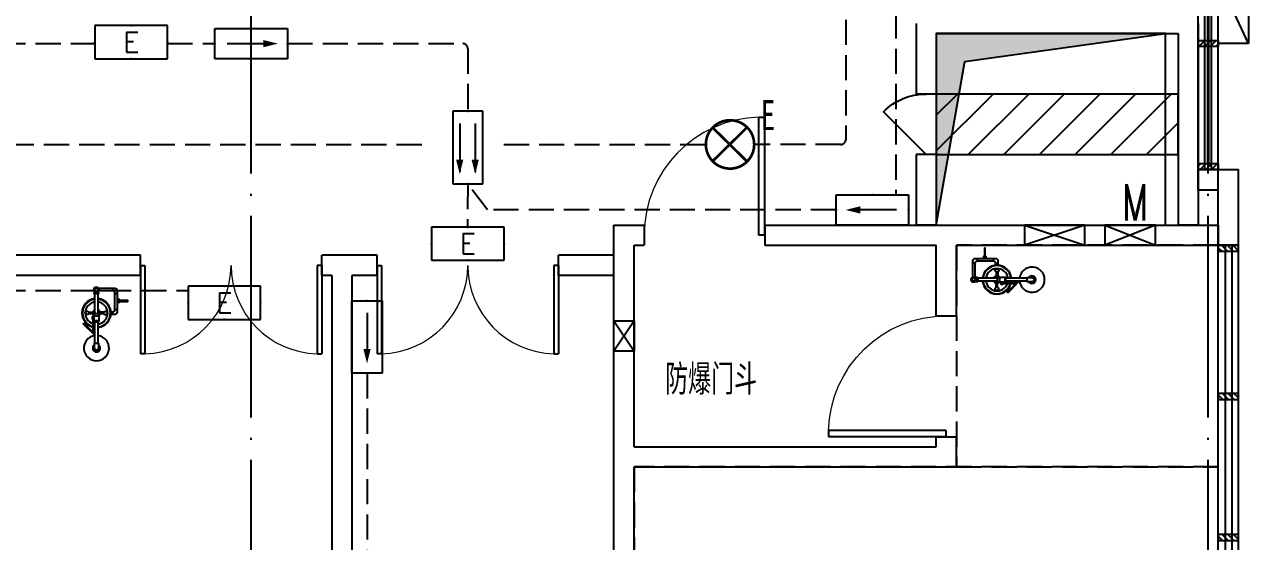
# Model space of a CAD drawing. Extents: x -621157 to 1764546, y -106808 to 741893.
# Drawn here: x 56631 to 68781, y 224510 to 229640 of the extents above; entities that cross this region are included whole.
import ezdxf
from ezdxf.enums import TextEntityAlignment as Align

# ---------------------------------------------------------------- set-up
doc = ezdxf.new("R2010")
doc.units = 0
doc.header["$LTSCALE"] = 1000
doc.header["$MEASUREMENT"] = 0
for name, pattern in [('DASH', [0.35, 0.25, -0.1]), ('XREF-A-101-平面图_t3$0$__DASH', [0.35, 0.25, -0.1]), ('XREF-A-101-平面图_t3$0$DASH', [0.35, 0.25, -0.1]), ('XREF-A-101-平面图_t3$0$DOTE', [2.42, 2, -0.2, 0.02, -0.2])]:
    doc.linetypes.add(name, pattern=pattern)
for name, color, linetype in [('0-底图', 7, 'Continuous'), ('E-EQUIP-LGT', 3, 'Continuous'), ('EQUIP-照明', 3, 'Continuous'), ('TEL_TEXT', 7, 'Continuous'), ('WIRE-应急', 4, 'DASH'), ('WIRE-照明', 4, 'Continuous'), ('XREF-A-101-平面图_t3$0$1212121', 8, 'Continuous'), ('XREF-A-101-平面图_t3$0$A-CURTWALL', 8, 'Continuous'), ('XREF-A-101-平面图_t3$0$A-DOTE', 8, 'Continuous'), ('XREF-A-101-平面图_t3$0$A-PUB_HATCH', 8, 'Continuous'), ('XREF-A-101-平面图_t3$0$A-ROOM-CH', 8, 'Continuous'), ('XREF-A-101-平面图_t3$0$A-SEE', 8, 'Continuous'), ('XREF-A-101-平面图_t3$0$A-WALL', 8, 'Continuous'), ('XREF-A-101-平面图_t3$0$A-WALL-FILL', 8, 'Continuous'), ('XREF-A-101-平面图_t3$0$A-WINDOW', 8, 'Continuous'), ('XREF-A-101-平面图_t3$0$A-开启符号', 8, 'Continuous'), ('XREF-A-101-平面图_t3$0$A-背衬铝板', 8, 'Continuous'), ('XREF-A-101-平面图_t3$0$M-HOLE', 8, 'Continuous'), ('XREF-A-101-平面图_t3$0$家具-实验室家具', 8, 'Continuous'), ('设备-照明', 3, 'Continuous')]:
    doc.layers.add(name, color=color, linetype=linetype)
doc.styles.add('_TEL_DIM', font='SIMPLEX', dxfattribs={"width": 0.8, "height": 3.5, "bigfont": 'HZTXT'})
doc.styles.get("Standard").update_dxf_attribs({"font": 'romans.shx', "bigfont": 'HZDXC.SHX'})
doc.styles.add('STYLE1', font='simhei.ttf')
doc.styles.add('XREF-A-101-平面图_t3$0$-HZDXCROMANS', font='ROMANS.shx', dxfattribs={"bigfont": 'HZDXC.shx'})
doc.styles.add('XREF-A-101-平面图_t3$0$hzdxcROMANS', font='ROMANS', dxfattribs={"width": 0.8, "bigfont": 'HZDXC'})

# ---------------------------------------------------------------- blocks, each defined once
blk = doc.blocks.new('XREF-A-101-平面图_t3$0$G$C869EB286')
at = {"layer": 'XREF-A-101-平面图_t3$0$A-WINDOW'}
h = blk.add_hatch(dxfattribs=at)
h.set_pattern_fill('ANSI31', color=256, scale=25)
h.set_pattern_definition([(45, (-143.957, -89940), (-28.0633, 28.0633), [])])
h.paths.add_polyline_path([(0, 60), (200, 60), (200, 0), (0, 0)])
blk.add_lwpolyline([(0, 60), (200, 60), (200, 0), (0, 0)], close=True, dxfattribs=at)
blk = doc.blocks.new('XREF-A-101-平面图_t3$0$ROOM')
at = {"layer": 'XREF-A-101-平面图_t3$0$A-ROOM-CH', "style": 'XREF-A-101-平面图_t3$0$-HZDXCROMANS', "width": 0.6}
for tag, p in [('中文房间名称', (0, -1000)), ('英文房间名称', (0, -1500))]:
    blk.add_attdef(tag, text='', height=300, dxfattribs=at).set_placement(p, align=Align.CENTER)
blk = doc.blocks.new('XREF-A-101-平面图_t3$0$轴网(3)')
at = {"layer": 'XREF-A-101-平面图_t3$0$A-DOTE', "linetype": 'XREF-A-101-平面图_t3$0$DOTE'}
for p, q in [((57000, -3300), (57000, 43300)), ((66500, -3300), (66500, 43300))]:
    blk.add_line(p, q, dxfattribs=at)
blk = doc.blocks.new('XREF-A-101-平面图_t3$0$Shower_plan')
at = {"layer": 'XREF-A-101-平面图_t3$0$1212121'}
for p, q in [((-20, -112), (-20, -94)), ((-16, -314), (-16, -120)), ((16, -314), (16, -120)), ((20, -112), (20, -94)), ((164, -90), (164, -66)), ((184, -114), (208, -114)), ((212, -177), (208, -177)), ((212, -199), (208, -199)), ((215, -184), (220, -184)), ((215, -193), (220, -193)), ((-94, -290), (-90, -290)), ((-75, -301), (-18, -302)), ((-75, -315), (-22, -315)), ((-34, -355), (-31, -355)), ((-34, -361), (-31, -361)), ((75, -302), (17, -302)), ((75, -316), (22, -316)), ((94, -327), (90, -327)), ((160, -297), (160, -321)), ((184, -274), (208, -274)), ((-16, -607), (-16, -396)), ((16, -607), (16, -396))]:
    blk.add_line(p, q, dxfattribs=at)
for points in [[(-22, -120), (-22, -112), (22, -112), (22, -120)], [(-37, -500), (-34, -500), (-34, -346), (-37, -346)], [(24, -388), (-24, -388), (-24, -338), (-22, -336), (22, -336), (24, -338)]]:
    blk.add_lwpolyline(points, close=True, dxfattribs=at)
for points in [[(143, -321), (184, -321, 0.414214), (208, -297), (208, -90, 0.414214), (184, -66), (23, -66)], [(143, -297), (160, -297, 0.414214), (184, -273), (184, -114, 0.414214), (160, -90), (23, -90)], [(-111, -308, -0.092425), (-109, -301, -0.095768), (-106, -295, -0.100909), (-101, -292, -0.104872), (-94, -290, -0.001591), (-94, -290, -0.100909)], [(-93, -325, -0.034962), (-95, -325, -0.104872), (-101, -324, -0.100909), (-106, -320, -0.095768), (-110, -314, -0.092425), (-111, -308, -0.092425)], [(-37, -349, 0.153738), (-38, -347), (-43, -347, 0.078248), (-44, -349), (-44, -364, 0.153738), (-43, -367), (-38, -367, 0.153738), (-37, -364)], [(92, -292, -0.034962), (94, -292, -0.104872), (100, -293, -0.100909), (106, -297, -0.095768), (109, -303, -0.092425), (110, -310, -0.092425)], [(110, -310, -0.092425), (109, -316, -0.095768), (105, -322, -0.100909), (100, -326, -0.104872), (94, -327, -0.001591), (94, -327, -0.100909)], [(-16, -530), (-128, -419, -1), (-122, -414)], [(-122, -414), (-53, -483, -1)], [(-37, -491), (-54, -491, -1), (-54, -483), (-37, -483)], [(-23, -388), (-23, -395, 0.154019), (-19, -396), (19, -396, 0.154019), (23, -395), (23, -388)], [(-45, -491), (-16, -519, -1)]]:
    blk.add_lwpolyline(points, format="xyb", dxfattribs=at)
for points in [[(212, -177), (214, -177), (215, -179), (215, -198), (214, -199)], [(212, -199), (214, -199), (215, -198), (215, -179), (214, -177)], [(-24, -371), (-31, -371), (-31, -346), (-24, -346)], [(-22, -336), (-22, -314), (22, -314), (22, -336)], [(-34, -491), (-28, -491), (-28, -483), (-34, -483)], [(-31, -657), (-20, -637)], [(20, -637), (31, -657), (16, -684), (-16, -684), (-31, -657)]]:
    blk.add_lwpolyline(points, dxfattribs=at)
for points in [[(221, -201), (229, -201, 0.414214), (231, -199), (231, -194, -0.414214), (232, -193), (313, -193, 0.414214), (313, -192), (313, -185, 0.414214), (313, -184), (232, -184, -0.414214), (231, -183), (231, -177, 0.414214), (229, -176), (221, -176, 0.414214), (220, -177), (220, -199, 0.414214)], [(-106, -308, -0.092425), (-105, -301, -0.095768), (-102, -295, -0.100909), (-96, -292, -0.104872), (-90, -290, -0.104872), (-84, -292, -0.100909), (-79, -296, -0.095768), (-75, -301, -0.092425), (-74, -308, -0.092425), (-75, -315, -0.095768), (-79, -320, -0.100909), (-84, -324, -0.104872), (-90, -325, -0.104872), (-97, -324, -0.100909), (-102, -320, -0.095768), (-105, -314, -0.092425)], [(106, -310, -0.092425), (105, -316, -0.095768), (101, -322, -0.100909), (96, -326, -0.104872), (90, -327, -0.104872), (84, -325, -0.100909), (78, -322, -0.095768), (75, -316, -0.092425), (74, -309, -0.092425), (75, -303, -0.095768), (78, -297, -0.100909), (84, -293, -0.104872), (90, -292, -0.104872), (96, -293, -0.100909), (101, -297, -0.095768), (105, -303, -0.092425)], [(-20, -657), (-20, -607), (20, -607), (20, -657, -1)]]:
    blk.add_lwpolyline(points, format="xyb", close=True, dxfattribs=at)
for centre, radius in [((0, -78), 26.3), ((0, -78), 16.4), ((-60, -481), 3.91)]:
    blk.add_circle(centre, radius, dxfattribs=at)
for centre, radius, start, end in [((0, -309), 144, 96.5663, 263.4343), ((0, -309), 139, 96.804, 263.1966), ((0, -309), 111, 98.3801, 261.6205), ((0, -309), 144, 276.5663, 83.4343), ((0, -309), 139, 276.804, 83.1966), ((0, -309), 111, 278.6256, 81.375), ((0, -309), 36, 116.7475, 168.6934), ((0, -309), 36, 190.3072, 231.764), ((0, -309), 18.8, 149.7809, 195.9711), ((0, -309), 36, 10.3072, 62.4104), ((0, -309), 18.8, 344.0295, 27.2237), ((0, -309), 36, 308.7702, 348.6934), ((0, -657), 125, 97.5816, 82.419), ((0, -657), 37.5, 121.3804, 58.6121)]:
    blk.add_arc(centre, radius, start, end, dxfattribs=at)
blk = doc.blocks.new('XREF-A-101-平面图_t3$0$G$C45C07046')
at = {"layer": 'XREF-A-101-平面图_t3$0$家具-实验室家具', "color": 252}
for p, rotation in [((164094, 227108), 90), ((155464, 227086), 1.293953835492923e-08)]:
    blk.add_blockref('XREF-A-101-平面图_t3$0$Shower_plan', p, dxfattribs=dict(at, rotation=rotation))
blk = doc.blocks.new('XREF-A-101-平面图_t3$0$DOOR2DLIB$SYSLIB$00000108')
at = {"color": 0}
for p, q in [((-0.5, 0), (-0.5, 0.4875)), ((-0.475, 0.4875), (-0.5, 0.4875)), ((-0.475, 0), (-0.475, 0.4875)), ((0.475, 0), (0.475, 0.4875)), ((0.475, 0.4875), (0.5, 0.4875)), ((0.5, 0), (0.5, 0.4875)), ((-0.5, 0), (-0.475, 0)), ((0.5, 0), (0.475, 0))]:
    blk.add_line(p, q, dxfattribs=at)
at = {"color": 0, "lineweight": 13}
for centre, start, end in [((-0.4875, 0), 0, 88.53072), ((0.4875, 0), 91.46928, 180)]:
    blk.add_arc(centre, 0.4875, start, end, dxfattribs=at)
blk = doc.blocks.new('XREF-A-101-平面图_t3$0$DOOR2DLIB$SYSLIB$00000107')
at = {"color": 0}
for p, q in [((0.45, 0.975), (0.5, 0.975)), ((0.45, 0), (0.45, 0.975)), ((0.5, 0), (0.5, 0.975)), ((0.5, 0), (0.45, 0))]:
    blk.add_line(p, q, dxfattribs=at)
at = {"color": 0, "lineweight": 13}
blk.add_arc((0.475, 0), 0.975, 91.4693, 180, dxfattribs=at)
blk = doc.blocks.new('XREF-A-101-平面图_t3$0$WINDOW2DLIB$SYSLIB$00000001')
at = {"color": 0}
for points in [[(-0.5, 0.5), (-0.5, -0.5)], [(-0.5, 0.5), (0.5, 0.5)], [(0.5, -0.5), (0.5, 0.5)], [(0.5, 0.1667), (-0.5, 0.1667)], [(0.5, -0.1667), (-0.5, -0.1667)], [(-0.5, -0.5), (0.5, -0.5)]]:
    blk.add_lwpolyline(points, dxfattribs=at)
blk = doc.blocks.new('XREF-A-101-平面图_t3$0$DOOR2DLIB$SYSLIB$00000101')
at = {"color": 0}
blk.add_line((0.5, 0), (-0.207, 0.707), dxfattribs=at)
blk.add_arc((0.5, 0), 1, 135, 180, dxfattribs=at)
blk = doc.blocks.new('XREF-A-101-平面图_t3')
at = {"layer": 'XREF-A-101-平面图_t3$0$A-PUB_HATCH'}
h = blk.add_hatch(color=256, dxfattribs=at)
h.dxf.hatch_style = 1
h.paths.add_polyline_path([(266075, 229550), (263800, 229550), (263800, 227650), (264084, 229274)])
at = {"layer": 'XREF-A-101-平面图_t3$0$A-SEE', "transparency": 33554559}
h = blk.add_hatch(dxfattribs=at)
h.set_pattern_fill('普通砖', color=256, scale=100)
h.set_pattern_definition([(45, (0, 100479.5), (-176.77677, 176.77677), [])])
h.paths.add_polyline_path([(263800, 228350), (266200, 228350), (266200, 228950), (263800, 228950)])
at = {"layer": 'XREF-A-101-平面图_t3$0$A-CURTWALL'}
for p, q in [((266400, 228200), (266400, 238500)), ((266467, 228200), (266467, 238500)), ((266533, 228200), (266533, 238500)), ((266600, 228200), (266600, 238500))]:
    blk.add_line(p, q, dxfattribs=at)
at = {"layer": 'XREF-A-101-平面图_t3$0$A-SEE', "transparency": 33554559}
blk.add_lwpolyline([(263800, 228350), (266200, 228350), (266200, 228950), (263800, 228950)], close=True, dxfattribs=at)
at = {"layer": 'XREF-A-101-平面图_t3$0$A-SEE', "linetype": 'XREF-A-101-平面图_t3$0$DASH'}
for points in [[(264000, 225250), (266600, 225250), (266600, 227450), (264000, 227450)], [(266600, 225250), (260800, 225250), (260800, 212550), (266600, 212550)]]:
    blk.add_lwpolyline(points, close=True, dxfattribs=at)
at = {"layer": 'XREF-A-101-平面图_t3$0$A-WALL'}
for p, q in [((263600, 229650), (263600, 228950)), ((266400, 229650), (266400, 227650)), ((263800, 229550), (266200, 229550)), ((263800, 229550), (263800, 228950)), ((266200, 229550), (266200, 227650)), ((263600, 228350), (263600, 227650)), ((263800, 228350), (263800, 227650)), ((260600, 225350), (260600, 227650)), ((260600, 227650), (260900, 227650)), ((262100, 227650), (263900, 227650)), ((263800, 227650), (263600, 227650)), ((263900, 227650), (266600, 227650)), ((266400, 227650), (266200, 227650)), ((266600, 227650), (266600, 227450)), ((260800, 225450), (260800, 227450)), ((260800, 227450), (260900, 227450)), ((262100, 227450), (263800, 227450)), ((263800, 226750), (263800, 227450)), ((264000, 226750), (264000, 227450)), ((264000, 227450), (266600, 227450)), ((255900, 227350), (221450, 227350)), ((257900, 227350), (257700, 227350)), ((258250, 227350), (257900, 227350)), ((260600, 227350), (260050, 227350)), ((260600, 227150), (260600, 227350)), ((255900, 227150), (221450, 227150)), ((257800, 227150), (257700, 227150)), ((257800, 227150), (257800, 219850)), ((258250, 227150), (258000, 227150)), ((258000, 227150), (258000, 219750)), ((260600, 227150), (260050, 227150)), ((263800, 225450), (263800, 225550)), ((264000, 225250), (264000, 225550)), ((260800, 225450), (263800, 225450)), ((260600, 212350), (260600, 225350)), ((260800, 225250), (264000, 225250)), ((260800, 212550), (260800, 225250))]:
    blk.add_line(p, q, dxfattribs=at)
for points in [[(263800, 228950), (263600, 228950)], [(263800, 228350), (263600, 228350)], [(260900, 227650), (260900, 227450)], [(262100, 227650), (262100, 227450)], [(255900, 227150), (255900, 227350)], [(257700, 227150), (257700, 227350)], [(258250, 227150), (258250, 227350)], [(260050, 227150), (260050, 227350)], [(263800, 226750), (264000, 226750)], [(263800, 225550), (264000, 225550)]]:
    blk.add_lwpolyline(points, dxfattribs=at)
at = {"layer": 'XREF-A-101-平面图_t3$0$A-WALL-FILL', "color": 171}
for p, q in [((266400, 228000), (266400, 228200)), ((266400, 228200), (266600, 228200)), ((266600, 228000), (266600, 228200)), ((266600, 227450), (266600, 228200)), ((266600, 228200), (266800, 228200)), ((266800, 227450), (266800, 228200)), ((266400, 228000), (266600, 228000))]:
    blk.add_line(p, q, dxfattribs=at)
blk.add_lwpolyline([(266600, 227450), (266800, 227450)], dxfattribs=at)
at = {"layer": 'XREF-A-101-平面图_t3$0$A-开启符号', "linetype": 'Continuous'}
blk.add_lwpolyline([(266900, 229450), (266600, 229450), (266600, 230750), (266900, 230750)], close=True, dxfattribs=at)
blk.add_lwpolyline([(266900, 229450), (266600, 230100), (266900, 230750)], dxfattribs=at)
at = {"layer": 'XREF-A-101-平面图_t3$0$A-背衬铝板', "color": 6, "linetype": 'XREF-A-101-平面图_t3$0$__DASH', "ltscale": 0.5, "const_width": 30}
blk.add_lwpolyline([(266500, 228260), (266500, 237220)], dxfattribs=at)
at = {"layer": 'XREF-A-101-平面图_t3$0$M-HOLE'}
for points in [[(263800, 227650), (266075, 227650), (266075, 229550), (263800, 229550)], [(264675, 227450), (265275, 227450), (265275, 227650), (264675, 227650)], [(265475, 227450), (265975, 227450), (265975, 227650), (265475, 227650)], [(260600, 226700), (260800, 226700), (260800, 226400), (260600, 226400)]]:
    blk.add_lwpolyline(points, close=True, dxfattribs=at)
for points in [[(266075, 229550), (263800, 229550), (263800, 227650), (264084, 229274), (266075, 229550)], [(264675, 227650), (265275, 227450)], [(265275, 227650), (264675, 227450)], [(265475, 227650), (265975, 227450)], [(265975, 227650), (265475, 227450)], [(260800, 226700), (260600, 226400)], [(260600, 226700), (260800, 226400)]]:
    blk.add_lwpolyline(points, dxfattribs=at)
blk.add_blockref('XREF-A-101-平面图_t3$0$G$C45C07046', (100000, 0))
at = {"layer": 'XREF-A-101-平面图_t3$0$A-DOTE'}
blk.add_blockref('XREF-A-101-平面图_t3$0$轴网(3)', (200000, 200000), dxfattribs=at)
at = {"layer": 'XREF-A-101-平面图_t3$0$A-ROOM-CH'}
ref = blk.add_blockref('XREF-A-101-平面图_t3$0$ROOM', (261565, 226968), dxfattribs=at)
ref.add_attrib('中文房间名称', '防爆门斗', dxfattribs={"height": 300, "style": 'XREF-A-101-平面图_t3$0$-HZDXCROMANS', "width": 0.8}).set_placement((261565, 225968), align=Align.CENTER)
at = {"layer": 'XREF-A-101-平面图_t3$0$A-WINDOW', "rotation": 180}
for p in [(266600, 229480), (266600, 228260)]:
    blk.add_blockref('XREF-A-101-平面图_t3$0$G$C869EB286', p, dxfattribs=at)
at = {"layer": 'XREF-A-101-平面图_t3$0$A-WINDOW'}
for name, p, xscale, yscale, zscale, rotation in [('XREF-A-101-平面图_t3$0$DOOR2DLIB$SYSLIB$00000101', (263700, 228650), 600, -600, 600, 270.0000000000008), ('XREF-A-101-平面图_t3$0$WINDOW2DLIB$SYSLIB$00000001', (266700, 223900), 7100.000000004191, 200, 7100.000000004191, 90), ('XREF-A-101-平面图_t3$0$DOOR2DLIB$SYSLIB$00000108', (256800, 227250), 1800, 1800, 1800, 180), ('XREF-A-101-平面图_t3$0$DOOR2DLIB$SYSLIB$00000108', (259150, 227250), 1800, 1800, 1800, 180), ('XREF-A-101-平面图_t3$0$DOOR2DLIB$SYSLIB$00000107', (263900, 226150), -1200, 1200, -1200, 90)]:
    blk.add_blockref(name, p, dxfattribs=dict(at, xscale=xscale, yscale=yscale, zscale=zscale, rotation=rotation))
at = {"layer": 'XREF-A-101-平面图_t3$0$A-WINDOW', "xscale": 1200, "yscale": 1200, "zscale": 1200}
blk.add_blockref('XREF-A-101-平面图_t3$0$DOOR2DLIB$SYSLIB$00000107', (261500, 227550), dxfattribs=at)
at = {"layer": 'XREF-A-101-平面图_t3$0$A-WINDOW', "xscale": -1}
for p in [(266800, 227390), (266800, 225920), (266800, 224520)]:
    blk.add_blockref('XREF-A-101-平面图_t3$0$G$C869EB286', p, dxfattribs=at)
at = {"layer": 'XREF-A-101-平面图_t3$0$M-HOLE', "style": 'XREF-A-101-平面图_t3$0$hzdxcROMANS', "width": 0.7}
blk.add_text('M', height=360, dxfattribs=at).set_placement((265646, 227696))
blk = doc.blocks.new('HC002631130701')
at = {"layer": 'WIRE-照明', "color": 0}
for p, q in [((-3.6, 3), (3.6, 3)), ((-3.6, 0), (-3.6, 3)), ((3.6, 3), (3.6, 0)), ((-2.4, 1.5), (1.2, 1.5)), ((3.6, 0), (-3.6, 0))]:
    blk.add_line(p, q, dxfattribs=at)
for p in [(0, 3), (-3.6, 1.5), (3.6, 1.5), (0, 0)]:
    blk.add_point(p, dxfattribs=at)
blk.add_solid([(1.2, 1.86), (2.64, 1.5), (1.2, 1.14)], dxfattribs=at)
at = {"color": 0, "width": 0.7}
blk.add_attdef('PSFHATT', (3.62, 0), '', height=0.025, dxfattribs=at)
at = {"layer": 'TEL_TEXT', "color": 0, "style": '_TEL_DIM', "flags": 1}
blk.add_attdef('A', text='', height=0.0001, dxfattribs=at).set_placement((0, 3), align=Align.MIDDLE_CENTER)
blk = doc.blocks.new('HC002649110740')
at = {"layer": 'EQUIP-照明', "color": 0}
for p, q in [((3.6, 3.3), (-3.6, 3.3)), ((-3.6, 3.3), (-3.6, 0)), ((3.6, 0), (3.6, 3.3)), ((-3.6, 0), (3.6, 0))]:
    blk.add_line(p, q, dxfattribs=at)
for p in [(0, 3.3), (-3.6, 1.65), (3.6, 1.65), (0, 0)]:
    blk.add_point(p, dxfattribs=at)
at = {"color": 0, "width": 0.7}
blk.add_attdef('PSFHATT', (9.31, 0), '', height=0.025, dxfattribs=at)
at = {"layer": 'EQUIP-照明', "color": 0, "style": '_TEL_DIM'}
blk.add_attdef('$TEXT$', text='', height=2, dxfattribs=at).set_placement((0, 1.65), align=Align.MIDDLE_CENTER)
at = {"layer": 'EQUIP-照明', "color": 0, "style": '_TEL_DIM', "flags": 1}
blk.add_attdef('A', text='', height=0.0001, dxfattribs=at).set_placement((0, 0), align=Align.MIDDLE_CENTER)
blk = doc.blocks.new('HC002633132082')
at = {"layer": 'EQUIP-照明', "color": 0, "linetype": 'Continuous', "const_width": 0.267}
blk.add_lwpolyline([(-2.37, 0, 1), (2.43, 0, 1)], format="xyb", close=True, dxfattribs=at)
for points in [[(-1.7, 1.67), (1.7, -1.67)], [(-1.7, -1.67), (-1.7, -1.67), (1.7, 1.67)]]:
    blk.add_lwpolyline(points, dxfattribs=at)
at = {"layer": 'EQUIP-照明', "color": 0}
blk.add_point((0, 0), dxfattribs=at)
at = {"color": 0, "width": 0.7}
blk.add_attdef('PSFHATT', (4.48, -2.4), '', height=0.025, dxfattribs=at)
at = {"layer": 'EQUIP-照明', "color": 0, "style": 'STYLE1', "width": 0.7}
blk.add_text('E', height=3, dxfattribs=at).set_placement((3.81, 1.42), align=Align.CENTER)
at = {"layer": 'EQUIP-照明', "color": 0, "style": '_TEL_DIM', "flags": 1}
blk.add_attdef('A', text='', height=0.0001, dxfattribs=at).set_placement((0.03, 0), align=Align.MIDDLE_CENTER)
blk = doc.blocks.new('HC002651110953')
at = {"layer": 'E-EQUIP-LGT', "color": 0}
for p, q in [((-7.2, 1.5), (-7.2, -1.5)), ((0, 1.5), (-7.2, 1.5)), ((0, -1.5), (0, 1.5)), ((-6, 0.74), (-1.2, 0.74)), ((-6, -0.8), (-1.2, -0.8)), ((-7.2, -1.5), (0, -1.5))]:
    blk.add_line(p, q, dxfattribs=at)
for p in [(-7.2, 0), (0, 0)]:
    blk.add_point(p, dxfattribs=at)
for points in [[(-2.4, 0.38), (-0.96, 0.74), (-2.4, 1.1)], [(-2.4, -1.16), (-0.96, -0.8), (-2.4, -0.44)]]:
    blk.add_solid(points, dxfattribs=at)
at = {"color": 0, "width": 0.7}
blk.add_attdef('PSFHATT', (0.02, -1.5), '', height=0.025, dxfattribs=at)
at = {"layer": 'E-EQUIP-LGT', "color": 0, "style": '_TEL_DIM', "flags": 1}
for tag in ['A', 'REMARK']:
    blk.add_attdef(tag, text='', height=0.0001, dxfattribs=at).set_placement((-3.6, -1.5), align=Align.MIDDLE_CENTER)

msp = doc.modelspace()

# ---------------------------------------------------------------- block references
at = {"layer": '0-底图'}
msp.add_blockref('XREF-A-101-平面图_t3', (-198119, 0), dxfattribs=at)

# ---------------------------------------------------------------- next in the draw order: linework, layer by layer
at = {"layer": 'WIRE-应急'}
for points in [[(65281, 233250), (65281, 227950)], [(49741, 229450), (57330, 229450)], [(58050, 229450), (58521, 229450)], [(54374, 228450), (60593, 228450)], [(61389, 228450), (63394, 228450)], [(64686, 227800), (61226, 227800), (61031, 228059), (61028, 227630)], [(49741, 227000), (58254, 227000)], [(60031, 226179), (60031, 220360)]]:
    msp.add_lwpolyline(points, dxfattribs=at)
for points in [[(64784, 232487), (64784, 228500, -0.414214), (64734, 228450), (63874, 228450)], [(59241, 229450), (60981, 229450, -0.414214), (61031, 229400), (61031, 228779)]]:
    msp.add_lwpolyline(points, format="xyb", dxfattribs=at)

# ---------------------------------------------------------------- next in the draw order: block references
at = {"layer": '设备-照明'}
ref = msp.add_blockref('HC002649110740', (57690, 229300), dxfattribs=dict(at, xscale=100, yscale=100, zscale=100))
ref.add_attrib('$TEXT$', 'E', dxfattribs={"layer": '0', "color": 0, "height": 200, "style": '_TEL_DIM'}).set_placement((57690, 229465), align=Align.MIDDLE_CENTER)
at = {"layer": '设备-照明', "xscale": 100, "yscale": 100, "zscale": 100}
for name, p in [('HC002631130701', (58881, 229300)), ('HC002633132082', (63631, 228450))]:
    msp.add_blockref(name, p, dxfattribs=at)
for name, p, rotation in [('HC002651110953', (61031, 228059), 270), ('HC002631130701', (65046, 227950), 180), ('HC002631130701', (59881, 226539), 270)]:
    msp.add_blockref(name, p, dxfattribs=dict(at, rotation=rotation))
at = {"layer": '设备-照明'}
ref = msp.add_blockref('HC002649110740', (61031, 227300), dxfattribs=dict(at, xscale=100, yscale=100, zscale=100))
ref.add_attrib('$TEXT$', 'E', dxfattribs={"layer": '0', "color": 0, "height": 200, "style": '_TEL_DIM'}).set_placement((61031, 227465), align=Align.MIDDLE_CENTER)
ref = msp.add_blockref('HC002649110740', (58614, 226714), dxfattribs=dict(at, xscale=100, yscale=100, zscale=100))
ref.add_attrib('$TEXT$', 'E', dxfattribs={"layer": '0', "color": 0, "height": 200, "style": '_TEL_DIM'}).set_placement((58614, 226879), align=Align.MIDDLE_CENTER)

doc.saveas('drawing.dxf')
